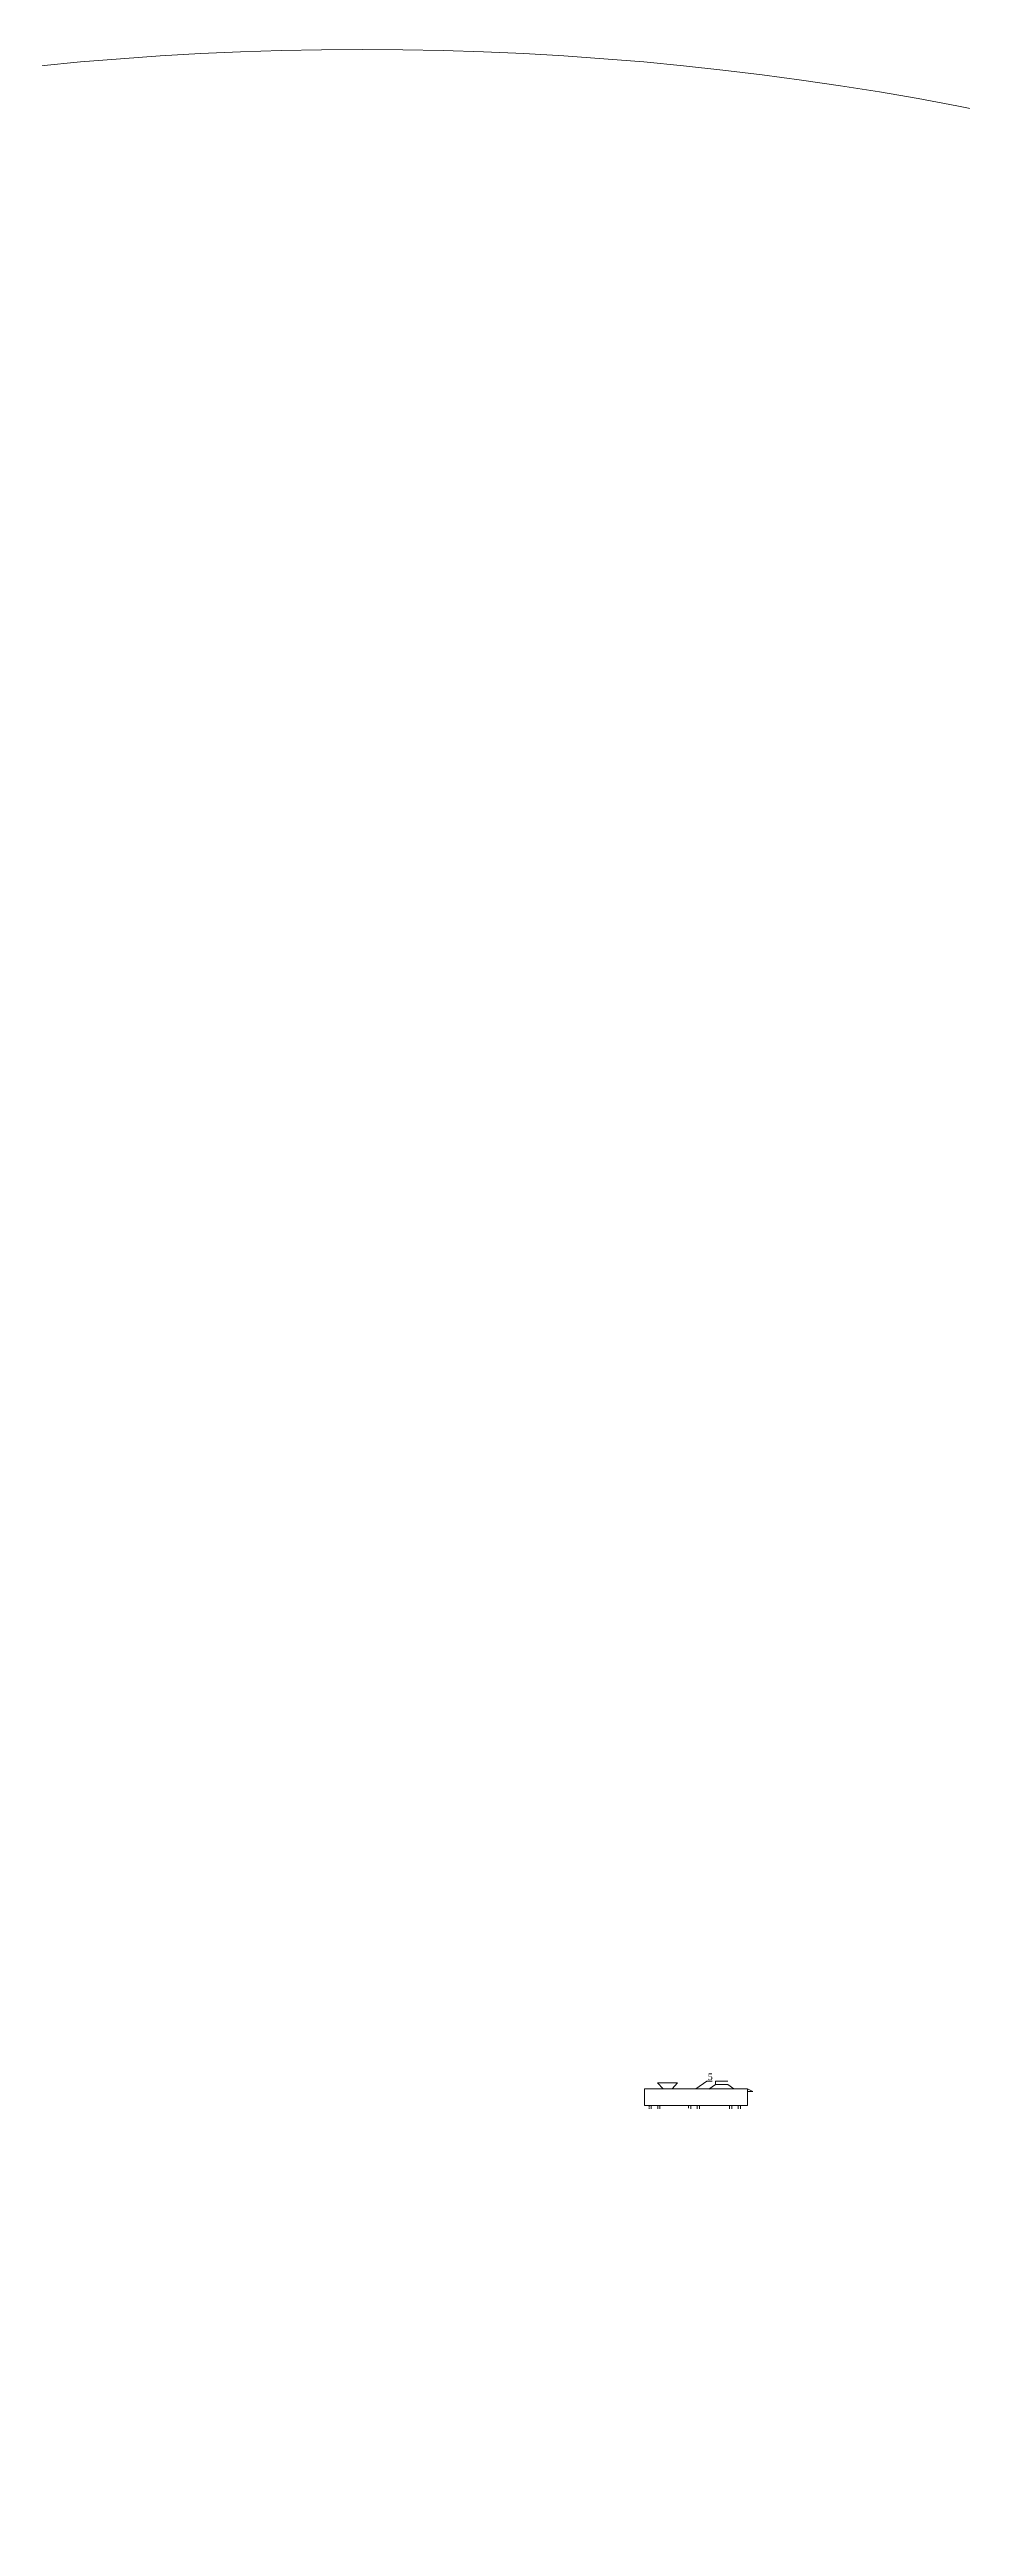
# Model space of a CAD drawing. Header units: inches. Extents: x -4475333 to 345677417, y -211198149 to 2125895.
# Drawn here: x -1934843 to -1880095, y 929596 to 1078151 of the extents above; entities that cross this region are included whole.
import ezdxf

# ---------------------------------------------------------------- set-up
doc = ezdxf.new("R2010")
doc.units = ezdxf.units.IN
doc.header["$LTSCALE"] = 150
doc.header["$MEASUREMENT"] = 0
for name, color, linetype, lineweight in [('Duong vien', 7, 'Continuous', 50), ('EEEE', 7, 'Continuous', 0), ('KHUNG BVE', 7, 'Continuous', 0)]:
    doc.layers.add(name, color=color, linetype=linetype, lineweight=lineweight)
doc.styles.get("Standard").update_dxf_attribs({"font": 'times.ttf', "height": 100})

msp = doc.modelspace()

# ---------------------------------------------------------------- linework, layer by layer
at = {"layer": 'Duong vien', "color": 7, "linetype": 'Continuous', "lineweight": 18, "ltscale": 10}
for p, q in [((-1896074.7, 955836.7), (-1895421.8, 956300.6)), ((-1895421.8, 956300.6), (-1895098.9, 956300.6))]:
    msp.add_line(p, q, dxfattribs=at)
at = {"layer": 'EEEE', "color": 7, "linetype": 'Continuous', "lineweight": 18, "ltscale": 10}
for p, q in [((-1898374.3, 956208.1), (-1898053.3, 955836.6)), ((-1898374.3, 956208.1), (-1897178.3, 956208.1)), ((-1897178.3, 956208.1), (-1897499.3, 955837.1)), ((-1895306.5, 955826.4), (-1894909.5, 956108.4)), ((-1894909.5, 956108.4), (-1894909.5, 956303.9)), ((-1894909.5, 956303.9), (-1894166, 956303.9)), ((-1894909.5, 956108.4), (-1894166, 956108.4)), ((-1894166, 956108.4), (-1893807.8, 955836.6)), ((-1899159, 954836.6), (-1893078.4, 954836.6)), ((-1899159, 954836.6), (-1892990.4, 954836.6)), ((-1898755.6, 954836.6), (-1898755.6, 954686.6)), ((-1898587.1, 954836.7), (-1898740.4, 954836.7)), ((-1898371.9, 954836.6), (-1898371.9, 954686.6)), ((-1895987.8, 954836.6), (-1896581.9, 954836.6)), ((-1896521.1, 954836.6), (-1896521.1, 954686.6)), ((-1896386.2, 954836.6), (-1896386.2, 954686.6)), ((-1896002.6, 954836.6), (-1896002.6, 954686.6)), ((-1895345.3, 954836.6), (-1895881.6, 954836.6)), ((-1893545.4, 954836.6), (-1893545.4, 954686.6))]:
    msp.add_line(p, q, dxfattribs=at)
at = {"layer": 'KHUNG BVE', "lineweight": 0}
for p, q in [((-1892990.4, 955836.6), (-1899159, 955836.6)), ((-1899159, 955836.6), (-1899159, 954836.6)), ((-1892990.4, 954836.6), (-1892990.4, 955836.6)), ((-1892990.4, 955836.6), (-1892659, 955678.9)), ((-1892659, 955678.9), (-1892990.4, 955678.9)), ((-1898890.4, 954836.6), (-1898890.4, 954718.2)), ((-1898890.4, 954686.6), (-1898890.4, 954636.6)), ((-1898755.6, 954636.6), (-1898755.6, 954686.6)), ((-1898371.9, 954686.6), (-1898371.9, 954636.6)), ((-1898236.9, 954686.6), (-1898236.9, 954836.6)), ((-1898236.9, 954636.6), (-1898236.9, 954686.6)), ((-1896386.2, 954636.6), (-1896386.2, 954836.6)), ((-1896002.6, 954836.6), (-1896002.6, 954636.6)), ((-1895867.6, 954686.6), (-1895867.6, 954836.6)), ((-1895867.6, 954836.6), (-1895867.6, 954636.6)), ((-1894063.9, 954836.6), (-1894063.9, 954636.6)), ((-1893929.1, 954636.6), (-1893929.1, 954836.6)), ((-1893545.4, 954836.6), (-1893545.4, 954636.6)), ((-1893410.4, 954636.6), (-1893410.4, 954836.6))]:
    msp.add_line(p, q, dxfattribs=at)
msp.add_circle((-1916098.2, 889715.1), 188435.9, dxfattribs=at)

# ---------------------------------------------------------------- texts
at = {"color": 7, "linetype": 'ByBlock', "lineweight": 18, "insert": (-1895372.3, 956768.1), "char_height": 400, "width": 236.121, "attachment_point": 1}
msp.add_mtext('5', dxfattribs=at)

doc.saveas('drawing.dxf')
